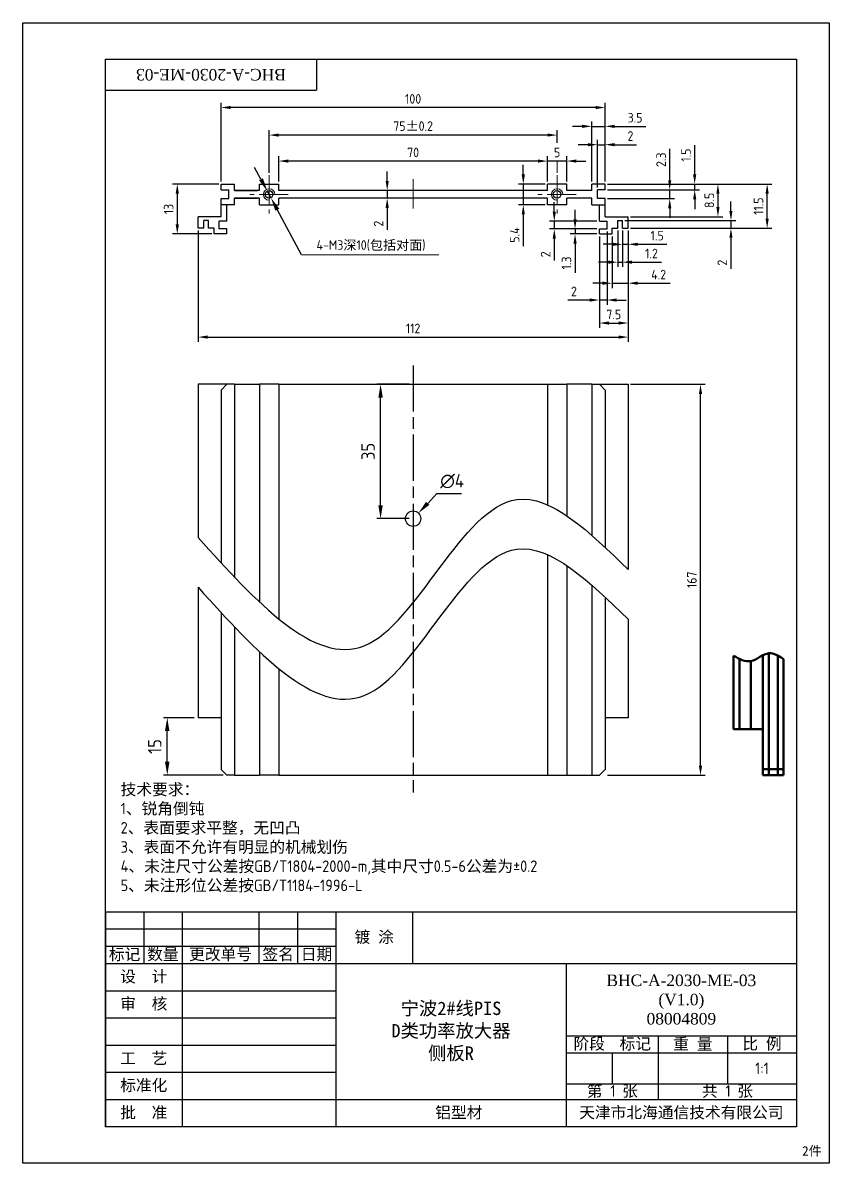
# Model space of a CAD drawing. Header units: millimetres. Extents: x -107 to 2261, y -1356 to -911.
# Drawn here: x 861.6 to 1071.6, y -1208 to -911 of the extents above; entities that cross this region are included whole.
import ezdxf

# ---------------------------------------------------------------- set-up
doc = ezdxf.new("R2010")
doc.units = ezdxf.units.MM
doc.linetypes.add('AM_ISO08W050', pattern=[18, 12, -1.5, 3, -1.5])
doc.linetypes.add('CENTER2', pattern=[28.575, 19.05, -3.175, 3.175, -3.175])
doc.layers.get('Defpoints').update_dxf_attribs({"color": 4})
for name, color, linetype, lineweight in [('AM_0', 7, 'Continuous', 50), ('AM_5', 3, 'Continuous', 25), ('AM_6 @ 1', 2, 'Continuous', 35), ('AM_7', 4, 'AM_ISO08W050', 25), ('图层2', 4, 'CENTER2', 13), ('图层7', 2, 'Continuous', 13), ('实体', 7, 'Continuous', 30)]:
    doc.layers.add(name, color=color, linetype=linetype, lineweight=lineweight)
doc.styles.add('fs', font='SIMFANG.TTF')
doc.styles.add('HZTXT', font='txt.shx')
doc.styles.get("Standard").update_dxf_attribs({"font": 'ISOCP.SHX', "bigfont": 'gbcbig.shx'})
doc.styles.add('tnr', font='TIMES.TTF')
doc.dimstyles.new('AM_ISO$0', dxfattribs={"dimtxt": 3.5, "dimasz": 3.5, "dimexe": 1, "dimexo": 1, "dimgap": 1.5, "dimtad": 1, "dimdec": 1, "dimdsep": 46, "dimtxsty": 'Standard', "dimcen": 0, "dimclrd": 256, "dimclre": 256, "dimclrt": 2, "dimadec": 0, "dimazin": 2, "dimtp": 0.1, "dimtm": 0.1, "dimtfac": 0.71, "dimtdec": 1, "dimtmove": 0, "dimatfit": 3, "dimfxl": 1, "dimlwd": -1, "dimlwe": -1, "dimarcsym": 1})
doc.dimstyles.new('AM_ISO$3', dxfattribs={"dimtxt": 3.5, "dimasz": 3.5, "dimexe": 1, "dimexo": 1, "dimgap": 1.5, "dimtad": 1, "dimtoh": 1, "dimdec": 1, "dimdsep": 46, "dimtxsty": 'Standard', "dimcen": 0, "dimclrd": 256, "dimclre": 256, "dimclrt": 2, "dimadec": 0, "dimazin": 2, "dimtp": 0.1, "dimtm": 0.1, "dimtfac": 0.71, "dimtdec": 1, "dimtofl": 0, "dimtmove": 0, "dimatfit": 0, "dimfxl": 1, "dimlwd": -1, "dimlwe": -1, "dimarcsym": 1})
doc.dimstyles.new('ISO-25$0', dxfattribs={"dimtxt": 3, "dimasz": 3.5, "dimexe": 1.25, "dimexo": 0.625, "dimgap": 1, "dimtad": 1, "dimdsep": 46, "dimtxsty": 'HZTXT', "dimcen": 2.5, "dimadec": 0, "dimazin": 0, "dimtfac": 1, "dimtmove": 0, "dimatfit": 3, "dimfxl": 1, "dimarcsym": 0})
doc.dimstyles.new('ISO-25$3', dxfattribs={"dimtxt": 3.5, "dimasz": 3.5, "dimexe": 1.25, "dimexo": 0.625, "dimtad": 1, "dimtoh": 1, "dimdsep": 46, "dimtxsty": 'HZTXT', "dimcen": 2.5, "dimadec": 0, "dimazin": 0, "dimtfac": 1, "dimtmove": 0, "dimatfit": 3, "dimfxl": 1, "dimarcsym": 0})

# ---------------------------------------------------------------- blocks, each defined once
blk = doc.blocks.new('*D54')
at = {"layer": 'Defpoints', "color": 0, "transparency": 16777216}
for p in [(1019.25, -1005.14), (1038.09, -1005.14), (1013.25, -1106.97)]:
    blk.add_point(p, dxfattribs=at)
at = {"layer": '图层7', "color": 0, "lineweight": -2, "transparency": 16777216}
for p, q in [((1019.87, -1005.14), (1039.34, -1005.14)), ((1038.09, -1104.47), (1038.09, -1007.64)), ((1013.87, -1106.97), (1039.34, -1106.97))]:
    blk.add_line(p, q, dxfattribs=at)
at = {"layer": '图层7', "color": 0, "transparency": 16777216}
for points in [[(1037.67, -1007.64), (1038.51, -1007.64), (1038.09, -1005.14)], [(1037.67, -1104.47), (1038.51, -1104.47), (1038.09, -1106.97)]]:
    blk.add_solid(points, dxfattribs=at)
at = {"layer": '图层7', "color": 0, "transparency": 16777216, "insert": (1035.84, -1056.06), "char_height": 2.5, "attachment_point": 5, "rotation": 90}
blk.add_mtext('167', dxfattribs=at)
blk = doc.blocks.new('*D55')
at = {"layer": 'Defpoints', "color": 0, "ltscale": 0.4, "transparency": 16777216}
for p in [(907.25, -964.5), (1019.25, -965.12), (1019.25, -992.85)]:
    blk.add_point(p, dxfattribs=at)
at = {"layer": '图层7', "color": 0, "lineweight": -2, "ltscale": 0.4, "transparency": 16777216}
for p, q in [((907.25, -965.12), (907.25, -994.1)), ((1019.25, -965.75), (1019.25, -994.1)), ((909.75, -992.85), (1016.75, -992.85))]:
    blk.add_line(p, q, dxfattribs=at)
at = {"layer": '图层7', "color": 0, "ltscale": 0.4, "transparency": 16777216}
for points in [[(909.75, -992.43), (909.75, -993.27), (907.25, -992.85)], [(1016.75, -992.43), (1016.75, -993.27), (1019.25, -992.85)]]:
    blk.add_solid(points, dxfattribs=at)
at = {"layer": '图层7', "color": 0, "ltscale": 0.4, "transparency": 16777216, "insert": (963.25, -990.6), "char_height": 2.5, "attachment_point": 5}
blk.add_mtext('112', dxfattribs=at)
blk = doc.blocks.new('*D56')
at = {"layer": 'Defpoints', "color": 0, "ltscale": 0.4, "transparency": 16777216}
for p in [(913.25, -933.06), (913.25, -953), (1013.25, -953)]:
    blk.add_point(p, dxfattribs=at)
at = {"layer": '图层7', "color": 0, "lineweight": -2, "ltscale": 0.4, "transparency": 16777216}
for p, q in [((913.25, -952.37), (913.25, -931.81)), ((1013.25, -952.37), (1013.25, -931.81)), ((1010.75, -933.06), (915.75, -933.06))]:
    blk.add_line(p, q, dxfattribs=at)
at = {"layer": '图层7', "color": 0, "ltscale": 0.4, "transparency": 16777216}
for points in [[(915.75, -932.64), (915.75, -933.48), (913.25, -933.06)], [(1010.75, -932.64), (1010.75, -933.48), (1013.25, -933.06)]]:
    blk.add_solid(points, dxfattribs=at)
at = {"layer": '图层7', "color": 0, "ltscale": 0.4, "transparency": 16777216, "insert": (963.25, -930.81), "char_height": 2.5, "attachment_point": 5}
blk.add_mtext('100', dxfattribs=at)
blk = doc.blocks.new('*D57')
at = {"layer": 'Defpoints', "color": 0, "ltscale": 0.4, "transparency": 16777216}
for p in [(928.25, -947.01), (928.25, -953), (998.25, -953)]:
    blk.add_point(p, dxfattribs=at)
at = {"layer": '图层7', "color": 0, "lineweight": -2, "ltscale": 0.4, "transparency": 16777216}
for p, q in [((928.25, -952.37), (928.25, -945.76)), ((995.75, -947.01), (930.75, -947.01)), ((998.25, -952.37), (998.25, -945.76))]:
    blk.add_line(p, q, dxfattribs=at)
at = {"layer": '图层7', "color": 0, "ltscale": 0.4, "transparency": 16777216}
for points in [[(930.75, -946.59), (930.75, -947.42), (928.25, -947.01)], [(995.75, -946.59), (995.75, -947.42), (998.25, -947.01)]]:
    blk.add_solid(points, dxfattribs=at)
at = {"layer": '图层7', "color": 0, "ltscale": 0.4, "transparency": 16777216, "insert": (963.25, -944.76), "char_height": 2.5, "attachment_point": 5}
blk.add_mtext('70', dxfattribs=at)
blk = doc.blocks.new('*D58')
at = {"layer": 'Defpoints', "color": 0, "ltscale": 0.4, "transparency": 16777216}
for p in [(963.25, -954.7), (956.5, -956.7), (963.25, -956.7)]:
    blk.add_point(p, dxfattribs=at)
at = {"layer": '图层7', "color": 0, "lineweight": -2, "ltscale": 0.4, "transparency": 16777216}
for p, q in [((956.5, -952.2), (956.5, -949.7)), ((962.62, -954.7), (955.25, -954.7)), ((956.5, -954.7), (956.5, -956.7)), ((962.62, -956.7), (955.25, -956.7)), ((956.5, -959.2), (956.5, -964.91))]:
    blk.add_line(p, q, dxfattribs=at)
at = {"layer": '图层7', "color": 0, "ltscale": 0.4, "transparency": 16777216}
for points in [[(956.08, -952.2), (956.91, -952.2), (956.5, -954.7)], [(956.08, -959.2), (956.91, -959.2), (956.5, -956.7)]]:
    blk.add_solid(points, dxfattribs=at)
at = {"layer": '图层7', "color": 0, "ltscale": 0.4, "transparency": 16777216, "insert": (954.25, -963.3), "char_height": 2.5, "attachment_point": 5, "rotation": 90}
blk.add_mtext('2', dxfattribs=at)
blk = doc.blocks.new('*D59')
at = {"layer": 'Defpoints', "color": 0, "ltscale": 0.4, "transparency": 16777216}
for p in [(913.25, -953), (901.83, -966), (911.45, -966)]:
    blk.add_point(p, dxfattribs=at)
at = {"layer": '图层7', "color": 0, "lineweight": -2, "ltscale": 0.4, "transparency": 16777216}
for p, q in [((912.62, -953), (900.58, -953)), ((901.83, -955.5), (901.83, -963.5)), ((910.82, -966), (900.58, -966))]:
    blk.add_line(p, q, dxfattribs=at)
at = {"layer": '图层7', "color": 0, "ltscale": 0.4, "transparency": 16777216}
for points in [[(901.41, -955.5), (902.25, -955.5), (901.83, -953)], [(901.41, -963.5), (902.25, -963.5), (901.83, -966)]]:
    blk.add_solid(points, dxfattribs=at)
at = {"layer": '图层7', "color": 0, "ltscale": 0.4, "transparency": 16777216, "insert": (899.58, -959.5), "char_height": 2.5, "attachment_point": 5, "rotation": 90}
blk.add_mtext('13', dxfattribs=at)
blk = doc.blocks.new('*D60')
at = {"layer": 'Defpoints', "color": 0, "ltscale": 0.4, "transparency": 16777216}
for p in [(1019.25, -965.12), (1011.75, -966), (1019.25, -989.19)]:
    blk.add_point(p, dxfattribs=at)
at = {"layer": '图层7', "color": 0, "lineweight": -2, "ltscale": 0.4, "transparency": 16777216}
for p, q in [((1011.75, -966.62), (1011.75, -990.44)), ((1019.25, -965.75), (1019.25, -990.44)), ((1014.25, -989.19), (1016.75, -989.19))]:
    blk.add_line(p, q, dxfattribs=at)
at = {"layer": '图层7', "color": 0, "ltscale": 0.4, "transparency": 16777216}
for points in [[(1014.25, -988.78), (1014.25, -989.61), (1011.75, -989.19)], [(1016.75, -988.78), (1016.75, -989.61), (1019.25, -989.19)]]:
    blk.add_solid(points, dxfattribs=at)
at = {"layer": '图层7', "color": 0, "ltscale": 0.4, "transparency": 16777216, "insert": (1015.5, -986.94), "char_height": 2.5, "attachment_point": 5}
blk.add_mtext('7.5', dxfattribs=at)
blk = doc.blocks.new('*D61')
at = {"layer": 'Defpoints', "color": 0, "ltscale": 0.4, "transparency": 16777216}
for p in [(1013.75, -964.7), (1011.75, -966), (1011.75, -983.21)]:
    blk.add_point(p, dxfattribs=at)
at = {"layer": '图层7', "color": 0, "lineweight": -2, "ltscale": 0.4, "transparency": 16777216}
for p, q in [((1011.75, -966.62), (1011.75, -984.46)), ((1013.75, -965.32), (1013.75, -984.46)), ((1009.25, -983.21), (1003.53, -983.21)), ((1013.75, -983.21), (1011.75, -983.21)), ((1016.25, -983.21), (1018.75, -983.21))]:
    blk.add_line(p, q, dxfattribs=at)
at = {"layer": '图层7', "color": 0, "ltscale": 0.4, "transparency": 16777216}
for points in [[(1009.25, -982.79), (1009.25, -983.63), (1011.75, -983.21)], [(1016.25, -982.79), (1016.25, -983.63), (1013.75, -983.21)]]:
    blk.add_solid(points, dxfattribs=at)
at = {"layer": '图层7', "color": 0, "ltscale": 0.4, "transparency": 16777216, "insert": (1005.14, -980.96), "char_height": 2.5, "attachment_point": 5}
blk.add_mtext('2', dxfattribs=at)
blk = doc.blocks.new('*D62')
at = {"layer": 'Defpoints', "color": 0, "ltscale": 0.4, "transparency": 16777216}
for p in [(998.25, -947.01), (998.25, -953), (1003.25, -953)]:
    blk.add_point(p, dxfattribs=at)
at = {"layer": '图层7', "color": 0, "lineweight": -2, "ltscale": 0.4, "transparency": 16777216}
for p, q in [((995.75, -947.01), (993.25, -947.01)), ((998.25, -952.37), (998.25, -945.76)), ((1003.25, -947.01), (998.25, -947.01)), ((1003.25, -952.37), (1003.25, -945.76)), ((1005.75, -947.01), (1008.25, -947.01))]:
    blk.add_line(p, q, dxfattribs=at)
at = {"layer": '图层7', "color": 0, "ltscale": 0.4, "transparency": 16777216}
for points in [[(995.75, -946.59), (995.75, -947.42), (998.25, -947.01)], [(1005.75, -946.59), (1005.75, -947.42), (1003.25, -947.01)]]:
    blk.add_solid(points, dxfattribs=at)
at = {"layer": '图层7', "color": 0, "ltscale": 0.4, "transparency": 16777216, "insert": (1000.75, -944.76), "char_height": 2.5, "attachment_point": 5}
blk.add_mtext('5', dxfattribs=at)
blk = doc.blocks.new('*D63')
at = {"layer": 'Defpoints', "color": 0, "ltscale": 0.4, "transparency": 16777216}
for p in [(1013.25, -937.97), (1009.75, -953), (1013.25, -953)]:
    blk.add_point(p, dxfattribs=at)
at = {"layer": '图层7', "color": 0, "lineweight": -2, "ltscale": 0.4, "transparency": 16777216}
for p, q in [((1007.25, -937.97), (1004.75, -937.97)), ((1009.75, -952.37), (1009.75, -936.72)), ((1009.75, -937.97), (1013.25, -937.97)), ((1013.25, -952.37), (1013.25, -936.72)), ((1015.75, -937.97), (1023.85, -937.97))]:
    blk.add_line(p, q, dxfattribs=at)
at = {"layer": '图层7', "color": 0, "ltscale": 0.4, "transparency": 16777216}
for points in [[(1007.25, -937.55), (1007.25, -938.38), (1009.75, -937.97)], [(1015.75, -937.55), (1015.75, -938.38), (1013.25, -937.97)]]:
    blk.add_solid(points, dxfattribs=at)
at = {"layer": '图层7', "color": 0, "ltscale": 0.4, "transparency": 16777216, "insert": (1021.05, -935.72), "char_height": 2.5, "attachment_point": 5}
blk.add_mtext('3.5', dxfattribs=at)
blk = doc.blocks.new('*D64')
at = {"layer": 'Defpoints', "color": 0, "ltscale": 0.4, "transparency": 16777216}
for p in [(1013.25, -942.74), (1013.25, -953), (1011.25, -954.5)]:
    blk.add_point(p, dxfattribs=at)
at = {"layer": '图层7', "color": 0, "lineweight": -2, "ltscale": 0.4, "transparency": 16777216}
for p, q in [((1008.75, -942.74), (1006.25, -942.74)), ((1011.25, -953.87), (1011.25, -941.49)), ((1011.25, -942.74), (1013.25, -942.74)), ((1013.25, -952.37), (1013.25, -941.49)), ((1015.75, -942.74), (1021.46, -942.74))]:
    blk.add_line(p, q, dxfattribs=at)
at = {"layer": '图层7', "color": 0, "ltscale": 0.4, "transparency": 16777216}
for points in [[(1008.75, -942.32), (1008.75, -943.16), (1011.25, -942.74)], [(1015.75, -942.32), (1015.75, -943.16), (1013.25, -942.74)]]:
    blk.add_solid(points, dxfattribs=at)
at = {"layer": '图层7', "color": 0, "ltscale": 0.4, "transparency": 16777216, "insert": (1019.85, -940.49), "char_height": 2.5, "attachment_point": 5}
blk.add_mtext('2', dxfattribs=at)
blk = doc.blocks.new('*D65')
at = {"layer": 'Defpoints', "color": 0, "ltscale": 0.4, "transparency": 16777216}
for p in [(998.25, -953), (991.94, -958.4), (998.25, -958.4)]:
    blk.add_point(p, dxfattribs=at)
at = {"layer": '图层7', "color": 0, "lineweight": -2, "ltscale": 0.4, "transparency": 16777216}
for p, q in [((991.94, -950.5), (991.94, -948)), ((997.62, -953), (990.69, -953)), ((991.94, -953), (991.94, -958.4)), ((997.62, -958.4), (990.69, -958.4)), ((991.94, -960.9), (991.94, -969.15))]:
    blk.add_line(p, q, dxfattribs=at)
at = {"layer": '图层7', "color": 0, "ltscale": 0.4, "transparency": 16777216}
for points in [[(991.53, -950.5), (992.36, -950.5), (991.94, -953)], [(991.53, -960.9), (992.36, -960.9), (991.94, -958.4)]]:
    blk.add_solid(points, dxfattribs=at)
at = {"layer": '图层7', "color": 0, "ltscale": 0.4, "transparency": 16777216, "insert": (989.69, -966.27), "char_height": 2.5, "attachment_point": 5, "rotation": 90}
blk.add_mtext('5.4', dxfattribs=at)
blk = doc.blocks.new('*D66')
at = {"layer": 'Defpoints', "color": 0, "ltscale": 0.4, "transparency": 16777216}
for p in [(1013.25, -953), (1036.57, -953), (1013.25, -954.5)]:
    blk.add_point(p, dxfattribs=at)
at = {"layer": '图层7', "color": 0, "lineweight": -2, "ltscale": 0.4, "transparency": 16777216}
for p, q in [((1036.57, -950.5), (1036.57, -942.89)), ((1013.87, -953), (1037.82, -953)), ((1036.57, -954.5), (1036.57, -953)), ((1013.87, -954.5), (1037.82, -954.5)), ((1036.57, -957), (1036.57, -959.5))]:
    blk.add_line(p, q, dxfattribs=at)
at = {"layer": '图层7', "color": 0, "ltscale": 0.4, "transparency": 16777216}
for points in [[(1036.16, -950.5), (1036.99, -950.5), (1036.57, -953)], [(1036.16, -957), (1036.99, -957), (1036.57, -954.5)]]:
    blk.add_solid(points, dxfattribs=at)
at = {"layer": '图层7', "color": 0, "ltscale": 0.4, "transparency": 16777216, "insert": (1034.32, -945.45), "char_height": 2.5, "attachment_point": 5, "rotation": 90}
blk.add_mtext('1.5', dxfattribs=at)
blk = doc.blocks.new('*D67')
at = {"layer": 'Defpoints', "color": 0, "ltscale": 0.4, "transparency": 16777216}
for p in [(1013.25, -954.5), (1030.07, -954.5), (1013.25, -956.8)]:
    blk.add_point(p, dxfattribs=at)
at = {"layer": '图层7', "color": 0, "lineweight": -2, "ltscale": 0.4, "transparency": 16777216}
for p, q in [((1030.07, -952), (1030.07, -943.83)), ((1013.87, -954.5), (1031.32, -954.5)), ((1030.07, -956.8), (1030.07, -954.5)), ((1013.87, -956.8), (1031.32, -956.8)), ((1030.07, -959.3), (1030.07, -961.8))]:
    blk.add_line(p, q, dxfattribs=at)
at = {"layer": '图层7', "color": 0, "ltscale": 0.4, "transparency": 16777216}
for points in [[(1029.66, -952), (1030.49, -952), (1030.07, -954.5)], [(1029.66, -959.3), (1030.49, -959.3), (1030.07, -956.8)]]:
    blk.add_solid(points, dxfattribs=at)
at = {"layer": '图层7', "color": 0, "ltscale": 0.4, "transparency": 16777216, "insert": (1027.82, -946.66), "char_height": 2.5, "attachment_point": 5, "rotation": 90}
blk.add_mtext('2.3', dxfattribs=at)
blk = doc.blocks.new('*D68')
at = {"layer": 'Defpoints', "color": 0, "ltscale": 0.4, "transparency": 16777216}
for p in [(1000.01, -964.7), (1011.75, -962.7), (1011.75, -964.7)]:
    blk.add_point(p, dxfattribs=at)
at = {"layer": '图层7', "color": 0, "lineweight": -2, "ltscale": 0.4, "transparency": 16777216}
for p, q in [((1000.01, -960.2), (1000.01, -957.7)), ((1011.12, -962.7), (998.76, -962.7)), ((1011.12, -964.7), (998.76, -964.7)), ((1000.01, -962.7), (1000.01, -964.7)), ((1000.01, -967.2), (1000.01, -972.91))]:
    blk.add_line(p, q, dxfattribs=at)
at = {"layer": '图层7', "color": 0, "ltscale": 0.4, "transparency": 16777216}
for points in [[(999.59, -960.2), (1000.42, -960.2), (1000.01, -962.7)], [(999.59, -967.2), (1000.42, -967.2), (1000.01, -964.7)]]:
    blk.add_solid(points, dxfattribs=at)
at = {"layer": '图层7', "color": 0, "ltscale": 0.4, "transparency": 16777216, "insert": (997.76, -971.3), "char_height": 2.5, "attachment_point": 5, "rotation": 90}
blk.add_mtext('2', dxfattribs=at)
blk = doc.blocks.new('*D69')
at = {"layer": 'Defpoints', "color": 0, "ltscale": 0.4, "transparency": 16777216}
for p in [(1011.75, -964.7), (1005.42, -966), (1011.75, -966)]:
    blk.add_point(p, dxfattribs=at)
at = {"layer": '图层7', "color": 0, "lineweight": -2, "ltscale": 0.4, "transparency": 16777216}
for p, q in [((1005.42, -962.2), (1005.42, -959.7)), ((1011.12, -964.7), (1004.17, -964.7)), ((1005.42, -964.7), (1005.42, -966)), ((1011.12, -966), (1004.17, -966)), ((1005.42, -968.5), (1005.42, -976.1))]:
    blk.add_line(p, q, dxfattribs=at)
at = {"layer": '图层7', "color": 0, "ltscale": 0.4, "transparency": 16777216}
for points in [[(1005.01, -962.2), (1005.84, -962.2), (1005.42, -964.7)], [(1005.01, -968.5), (1005.84, -968.5), (1005.42, -966)]]:
    blk.add_solid(points, dxfattribs=at)
at = {"layer": '图层7', "color": 0, "ltscale": 0.4, "transparency": 16777216, "insert": (1003.17, -973.55), "char_height": 2.5, "attachment_point": 5, "rotation": 90}
blk.add_mtext('1.3', dxfattribs=at)
blk = doc.blocks.new('*D70')
at = {"layer": 'Defpoints', "color": 0, "ltscale": 0.4, "transparency": 16777216}
for p in [(1019.25, -965.12), (1015.05, -966), (1019.25, -978.82)]:
    blk.add_point(p, dxfattribs=at)
at = {"layer": '图层7', "color": 0, "lineweight": -2, "ltscale": 0.4, "transparency": 16777216}
for p, q in [((1015.05, -966.62), (1015.05, -980.07)), ((1019.25, -965.75), (1019.25, -980.07)), ((1012.55, -978.82), (1010.05, -978.82)), ((1015.05, -978.82), (1019.25, -978.82)), ((1021.75, -978.82), (1030.15, -978.82))]:
    blk.add_line(p, q, dxfattribs=at)
at = {"layer": '图层7', "color": 0, "ltscale": 0.4, "transparency": 16777216}
for points in [[(1012.55, -978.4), (1012.55, -979.24), (1015.05, -978.82)], [(1021.75, -978.4), (1021.75, -979.24), (1019.25, -978.82)]]:
    blk.add_solid(points, dxfattribs=at)
at = {"layer": '图层7', "color": 0, "ltscale": 0.4, "transparency": 16777216, "insert": (1027.2, -976.57), "char_height": 2.5, "attachment_point": 5}
blk.add_mtext('4.2', dxfattribs=at)
blk = doc.blocks.new('*D71')
at = {"layer": 'Defpoints', "color": 0, "ltscale": 0.4, "transparency": 16777216}
for p in [(1016.55, -964.5), (1017.75, -964.5), (1017.75, -973.34)]:
    blk.add_point(p, dxfattribs=at)
at = {"layer": '图层7', "color": 0, "lineweight": -2, "ltscale": 0.4, "transparency": 16777216}
for p, q in [((1016.55, -965.12), (1016.55, -974.59)), ((1017.75, -965.12), (1017.75, -974.59)), ((1014.05, -973.34), (1011.55, -973.34)), ((1016.55, -973.34), (1017.75, -973.34)), ((1020.25, -973.34), (1027.9, -973.34))]:
    blk.add_line(p, q, dxfattribs=at)
at = {"layer": '图层7', "color": 0, "ltscale": 0.4, "transparency": 16777216}
for points in [[(1014.05, -972.92), (1014.05, -973.76), (1016.55, -973.34)], [(1020.25, -972.92), (1020.25, -973.76), (1017.75, -973.34)]]:
    blk.add_solid(points, dxfattribs=at)
at = {"layer": '图层7', "color": 0, "ltscale": 0.4, "transparency": 16777216, "insert": (1025.32, -971.09), "char_height": 2.5, "attachment_point": 5}
blk.add_mtext('1.2', dxfattribs=at)
blk = doc.blocks.new('*D72')
at = {"layer": 'Defpoints', "color": 0, "ltscale": 0.4, "transparency": 16777216}
for p in [(1017.75, -964.5), (1019.25, -964.5), (1019.25, -968.69)]:
    blk.add_point(p, dxfattribs=at)
at = {"layer": '图层7', "color": 0, "lineweight": -2, "ltscale": 0.4, "transparency": 16777216}
for p, q in [((1017.75, -965.12), (1017.75, -969.94)), ((1019.25, -965.12), (1019.25, -969.94)), ((1015.25, -968.69), (1012.75, -968.69)), ((1017.75, -968.69), (1019.25, -968.69)), ((1021.75, -968.69), (1029.35, -968.69))]:
    blk.add_line(p, q, dxfattribs=at)
at = {"layer": '图层7', "color": 0, "ltscale": 0.4, "transparency": 16777216}
for points in [[(1015.25, -968.27), (1015.25, -969.11), (1017.75, -968.69)], [(1021.75, -968.27), (1021.75, -969.11), (1019.25, -968.69)]]:
    blk.add_solid(points, dxfattribs=at)
at = {"layer": '图层7', "color": 0, "ltscale": 0.4, "transparency": 16777216, "insert": (1026.8, -966.44), "char_height": 2.5, "attachment_point": 5}
blk.add_mtext('1.5', dxfattribs=at)
blk = doc.blocks.new('*D73')
at = {"layer": 'Defpoints', "color": 0, "ltscale": 0.4, "transparency": 16777216}
for p in [(1017.75, -962.5), (1019.25, -964.5), (1046.02, -962.5)]:
    blk.add_point(p, dxfattribs=at)
at = {"layer": '图层7', "color": 0, "lineweight": -2, "ltscale": 0.4, "transparency": 16777216}
for p, q in [((1046.02, -960), (1046.02, -957.5)), ((1018.37, -962.5), (1047.27, -962.5)), ((1019.87, -964.5), (1047.27, -964.5)), ((1046.02, -962.5), (1046.02, -964.5)), ((1046.02, -967), (1046.02, -975.07))]:
    blk.add_line(p, q, dxfattribs=at)
at = {"layer": '图层7', "color": 0, "ltscale": 0.4, "transparency": 16777216}
for points in [[(1045.6, -960), (1046.43, -960), (1046.02, -962.5)], [(1045.6, -967), (1046.43, -967), (1046.02, -964.5)]]:
    blk.add_solid(points, dxfattribs=at)
at = {"layer": '图层7', "color": 0, "ltscale": 0.4, "transparency": 16777216, "insert": (1043.76, -973.47), "char_height": 2.5, "attachment_point": 5, "rotation": 90}
blk.add_mtext('2', dxfattribs=at)
blk = doc.blocks.new('*D74')
at = {"layer": 'Defpoints', "color": 0, "ltscale": 0.4, "transparency": 16777216}
for p in [(1013.25, -953), (1055.45, -953), (1019.25, -964.5)]:
    blk.add_point(p, dxfattribs=at)
at = {"layer": '图层7', "color": 0, "lineweight": -2, "ltscale": 0.4, "transparency": 16777216}
for p, q in [((1013.87, -953), (1056.7, -953)), ((1055.45, -962), (1055.45, -955.5)), ((1019.87, -964.5), (1056.7, -964.5))]:
    blk.add_line(p, q, dxfattribs=at)
at = {"layer": '图层7', "color": 0, "ltscale": 0.4, "transparency": 16777216}
for points in [[(1055.03, -955.5), (1055.86, -955.5), (1055.45, -953)], [(1055.03, -962), (1055.86, -962), (1055.45, -964.5)]]:
    blk.add_solid(points, dxfattribs=at)
at = {"layer": '图层7', "color": 0, "ltscale": 0.4, "transparency": 16777216, "insert": (1053.2, -958.75), "char_height": 2.5, "attachment_point": 5, "rotation": 90}
blk.add_mtext('11.5', dxfattribs=at)
blk = doc.blocks.new('*D75')
at = {"layer": 'Defpoints', "color": 0, "ltscale": 0.4, "transparency": 16777216}
for p in [(1013.25, -953), (1019.25, -961.5), (1042.63, -961.5)]:
    blk.add_point(p, dxfattribs=at)
at = {"layer": '图层7', "color": 0, "lineweight": -2, "ltscale": 0.4, "transparency": 16777216}
for p, q in [((1013.87, -953), (1043.88, -953)), ((1042.63, -955.5), (1042.63, -959)), ((1019.87, -961.5), (1043.88, -961.5))]:
    blk.add_line(p, q, dxfattribs=at)
at = {"layer": '图层7', "color": 0, "ltscale": 0.4, "transparency": 16777216}
for points in [[(1042.21, -955.5), (1043.04, -955.5), (1042.63, -953)], [(1042.21, -959), (1043.04, -959), (1042.63, -961.5)]]:
    blk.add_solid(points, dxfattribs=at)
at = {"layer": '图层7', "color": 0, "ltscale": 0.4, "transparency": 16777216, "insert": (1040.38, -957.25), "char_height": 2.5, "attachment_point": 5, "rotation": 90}
blk.add_mtext('8.5', dxfattribs=at)
blk = doc.blocks.new('*D76')
at = {"layer": 'Defpoints', "color": 0, "ltscale": 0.4, "transparency": 16777216}
for p in [(925.75, -940.24), (1000.75, -942.92), (925.75, -950.7)]:
    blk.add_point(p, dxfattribs=at)
at = {"layer": '图层7', "color": 0, "lineweight": -2, "ltscale": 0.4, "transparency": 16777216}
for p, q in [((925.75, -950.07), (925.75, -938.99)), ((998.25, -940.24), (928.25, -940.24)), ((1000.75, -942.29), (1000.75, -938.99))]:
    blk.add_line(p, q, dxfattribs=at)
at = {"layer": '图层7', "color": 0, "ltscale": 0.4, "transparency": 16777216}
for points in [[(928.25, -939.82), (928.25, -940.65), (925.75, -940.24)], [(998.25, -939.82), (998.25, -940.65), (1000.75, -940.24)]]:
    blk.add_solid(points, dxfattribs=at)
at = {"layer": '图层7', "color": 0, "ltscale": 0.4, "transparency": 16777216, "insert": (963.25, -937.89), "char_height": 2.5, "attachment_point": 5}
blk.add_mtext('75{\\fSimSun|b0|i0|c134|p2;±}0.2', dxfattribs=at)
blk = doc.blocks.new('*D77')
at = {"layer": 'Defpoints', "color": 0, "ltscale": 0.4, "transparency": 16777216}
for p in [(925.28, -954.82), (926.22, -956.58)]:
    blk.add_point(p, dxfattribs=at)
at = {"layer": '图层7', "color": 0, "lineweight": -2, "ltscale": 0.4, "transparency": 16777216}
for p, q in [((923.62, -951.73), (921.96, -948.65)), ((925.28, -954.82), (926.22, -956.58)), ((934.19, -971.43), (927.88, -959.66))]:
    blk.add_line(p, q, dxfattribs=at)
at = {"layer": '图层7', "color": 0, "ltscale": 0.4, "transparency": 16777216}
for points in [[(924.13, -951.46), (923.11, -952.01), (925.28, -954.82)], [(928.39, -959.39), (927.36, -959.94), (926.22, -956.58)]]:
    blk.add_solid(points, dxfattribs=at)
blk = doc.blocks.new('*D78')
at = {"layer": 'AM_5', "linetype": 'ByBlock', "transparency": 16777216}
for p, q in [((962.25, -1005.14), (953.77, -1005.14)), ((954.77, -1036.64), (954.77, -1008.64)), ((962.25, -1040.14), (953.77, -1040.14))]:
    blk.add_line(p, q, dxfattribs=at)
at = {"layer": 'AM_5', "transparency": 16777216}
for points in [[(954.19, -1008.64), (955.36, -1008.64), (954.77, -1005.14)], [(954.19, -1036.64), (955.36, -1036.64), (954.77, -1040.14)]]:
    blk.add_solid(points, dxfattribs=at)
at = {"layer": 'Defpoints', "color": 0, "transparency": 16777216}
for p in [(954.77, -1005.14), (963.25, -1005.14), (963.25, -1040.14)]:
    blk.add_point(p, dxfattribs=at)
at = {"layer": 'AM_5', "color": 2, "transparency": 16777216, "insert": (951.52, -1022.64), "char_height": 3.5, "attachment_point": 5, "rotation": 90}
blk.add_mtext('35', dxfattribs=at)
blk = doc.blocks.new('*D79')
at = {"layer": 'AM_5', "linetype": 'ByBlock', "transparency": 16777216}
for p, q in [((967.04, -1036.16), (969.45, -1033.62)), ((969.45, -1033.62), (975.85, -1033.62))]:
    blk.add_line(p, q, dxfattribs=at)
at = {"layer": 'AM_5', "transparency": 16777216}
blk.add_solid([(966.61, -1035.75), (967.46, -1036.56), (964.63, -1038.69)], dxfattribs=at)
at = {"layer": 'Defpoints', "color": 0, "transparency": 16777216}
for p in [(964.63, -1038.69), (961.87, -1041.59)]:
    blk.add_point(p, dxfattribs=at)
at = {"layer": 'AM_5', "color": 2, "transparency": 16777216, "insert": (973.4, -1030.37), "char_height": 3.5, "attachment_point": 5}
blk.add_mtext('∅4', dxfattribs=at)
blk = doc.blocks.new('*D80')
at = {"layer": 'AM_5', "linetype": 'ByBlock', "transparency": 16777216}
for p, q in [((906.25, -1091.97), (898.22, -1091.97)), ((899.22, -1103.47), (899.22, -1095.47)), ((913.75, -1106.97), (898.22, -1106.97))]:
    blk.add_line(p, q, dxfattribs=at)
at = {"layer": 'AM_5', "transparency": 16777216}
for points in [[(898.63, -1095.47), (899.8, -1095.47), (899.22, -1091.97)], [(898.63, -1103.47), (899.8, -1103.47), (899.22, -1106.97)]]:
    blk.add_solid(points, dxfattribs=at)
at = {"layer": 'Defpoints', "color": 0, "transparency": 16777216}
for p in [(899.22, -1091.97), (907.25, -1091.97), (914.75, -1106.97)]:
    blk.add_point(p, dxfattribs=at)
at = {"layer": 'AM_5', "color": 2, "transparency": 16777216, "insert": (895.97, -1099.47), "char_height": 3.5, "attachment_point": 5, "rotation": 90}
blk.add_mtext('15', dxfattribs=at)

msp = doc.modelspace()

# ---------------------------------------------------------------- linework, layer by layer
at = {"ltscale": 0.4}
for p in [(938.103, -920.501), (883.103, -928.501)]:
    msp.add_line(p, (938.103, -928.501), dxfattribs=at)
for p, q in [((883.103, -1142.501), (1063.103, -1142.501)), ((883.103, -1142.501), (883.103, -1198.501)), ((893.103, -1142.501), (893.103, -1156.001)), ((903.103, -1142.501), (903.103, -1198.5)), ((923.103, -1142.501), (923.103, -1156.001)), ((923.103, -1142.501), (923.103, -1156.001)), ((923.103, -1142.501), (923.103, -1156.001)), ((933.101, -1142.501), (933.101, -1156.001)), ((933.101, -1142.501), (933.101, -1156.001)), ((933.101, -1142.501), (933.101, -1156.001)), ((943.103, -1142.501), (943.103, -1198.501)), ((963.106, -1142.501), (963.106, -1156.001)), ((883.103, -1147.001), (943.103, -1147.001)), ((883.103, -1151.501), (943.103, -1151.501)), ((883.103, -1156.001), (1063.103, -1156.001)), ((1003.103, -1156.001), (1003.103, -1198.501)), ((883.103, -1163.081), (943.103, -1163.081)), ((883.103, -1170.161), (943.103, -1170.161)), ((1003.103, -1174.798), (1063.103, -1174.798)), ((1027.103, -1174.798), (1027.103, -1191.401)), ((1045.103, -1174.798), (1045.103, -1187.301)), ((883.103, -1177.241), (943.103, -1177.241)), ((1003.103, -1179.299), (1063.103, -1179.299)), ((1015.103, -1179.299), (1015.103, -1187.301)), ((883.103, -1184.321), (943.103, -1184.321)), ((1003.163, -1187.301), (1063.103, -1187.301)), ((883.103, -1191.401), (1063.103, -1191.401))]:
    msp.add_line(p, q)
for points in [[(861.603, -911.001), (1071.603, -911.001), (1071.603, -1208.001), (861.603, -1208.001)], [(883.103, -920.501), (1063.103, -920.501), (1063.103, -1198.501), (883.103, -1198.501)]]:
    msp.add_lwpolyline(points, close=True, dxfattribs=at)
for points in [[(907.248, -1045.072), (950.54, -1073.234), (990.237, -1035.156), (1019.248, -1053.402)], [(907.248, -1058.024), (950.54, -1086.186), (990.237, -1048.108), (1019.248, -1066.354)]]:
    msp.add_spline(points, degree=3)
at = {"layer": 'AM_0'}
for p, q in [((1046.708, -1075.836), (1046.708, -1094.973)), ((1048.208, -1076.627), (1048.208, -1094.973)), ((1051.208, -1094.973), (1051.208, -1077.242)), ((1054.308, -1075.738), (1054.308, -1106.973)), ((1055.908, -1075.187), (1055.908, -1106.973)), ((1058.208, -1075.808), (1058.208, -1106.973)), ((1059.708, -1106.973), (1059.708, -1076.724)), ((1046.708, -1094.973), (1054.308, -1094.973)), ((1054.308, -1105.423), (1059.708, -1105.423)), ((1059.708, -1106.973), (1054.308, -1106.973))]:
    msp.add_line(p, q, dxfattribs=at)
msp.add_spline([(1059.708, -1076.724), (1055.908, -1075.187), (1051.208, -1077.242), (1046.708, -1075.836)], degree=3, dxfattribs=at)
at = {"layer": 'AM_7'}
msp.add_line((963.248, -1000.246), (963.248, -1111.443), dxfattribs=at)
at = {"layer": '图层2', "ltscale": 0.4}
for p, q in [((925.748, -950.698), (925.748, -960.698)), ((963.248, -951.732), (963.248, -959.378)), ((1000.748, -950.698), (1000.748, -960.698)), ((930.748, -955.698), (920.748, -955.698)), ((1005.748, -955.698), (995.748, -955.698))]:
    msp.add_line(p, q, dxfattribs=at)
at = {"layer": '图层7', "ltscale": 0.4}
for p, q in [((1000.748, -950.073), (1000.748, -947.007)), ((934.195, -971.429), (969.973, -971.429))]:
    msp.add_line(p, q, dxfattribs=at)
at = {"layer": '图层7', "ltscale": 0.5}
for centre in [(925.748, -955.698), (1000.748, -955.698)]:
    msp.add_arc(centre, 1.5, 0, 270, dxfattribs=at)
at = {"layer": '实体', "ltscale": 0.5}
for p, q in [((913.248, -954.498), (913.248, -952.998)), ((913.248, -952.998), (916.748, -952.998)), ((916.748, -954.698), (916.748, -952.998)), ((923.248, -952.998), (928.248, -952.998)), ((923.248, -954.698), (923.248, -952.998)), ((928.248, -954.698), (928.248, -952.998)), ((998.248, -954.698), (998.248, -952.998)), ((1003.248, -952.998), (998.248, -952.998)), ((1003.248, -954.698), (1003.248, -952.998)), ((1009.748, -954.698), (1009.748, -952.998)), ((1013.248, -952.998), (1009.748, -952.998)), ((1013.248, -954.498), (1013.248, -952.998)), ((913.248, -954.498), (915.248, -954.498)), ((915.248, -956.798), (915.248, -954.498)), ((923.248, -954.698), (916.748, -954.698)), ((916.748, -954.698), (922.748, -954.698)), ((998.248, -954.698), (928.248, -954.698)), ((1009.748, -954.698), (1003.248, -954.698)), ((1011.248, -956.798), (1011.248, -954.498)), ((1013.248, -954.498), (1011.248, -954.498)), ((913.248, -961.498), (913.248, -956.798)), ((913.248, -956.798), (915.248, -956.798)), ((914.748, -962.698), (914.748, -958.398)), ((916.748, -958.398), (914.748, -958.398)), ((923.248, -956.698), (916.748, -956.698)), ((916.748, -956.698), (922.748, -956.698)), ((916.748, -958.398), (916.748, -956.698)), ((923.248, -958.398), (923.248, -956.698)), ((923.248, -958.398), (928.248, -958.398)), ((998.248, -956.698), (928.248, -956.698)), ((928.248, -958.398), (928.248, -956.698)), ((998.248, -958.398), (998.248, -956.698)), ((1003.248, -958.398), (998.248, -958.398)), ((1009.748, -956.698), (1003.248, -956.698)), ((1003.248, -958.398), (1003.248, -956.698)), ((1009.748, -958.398), (1009.748, -956.698)), ((1009.748, -958.398), (1011.748, -958.398)), ((1013.248, -956.798), (1011.248, -956.798)), ((1011.748, -962.698), (1011.748, -958.398)), ((1013.248, -961.498), (1013.248, -956.798)), ((913.248, -961.498), (907.248, -961.498)), ((907.248, -964.498), (907.248, -961.498)), ((1013.248, -961.498), (1019.248, -961.498)), ((1019.248, -964.498), (1019.248, -961.498)), ((908.748, -964.498), (907.248, -964.498)), ((908.748, -964.498), (908.748, -962.498)), ((909.948, -962.498), (908.748, -962.498)), ((909.948, -964.498), (909.948, -962.498)), ((911.448, -964.498), (909.948, -964.498)), ((911.448, -965.998), (911.448, -964.498)), ((912.748, -964.698), (912.748, -962.698)), ((914.748, -962.698), (912.748, -962.698)), ((914.748, -964.698), (912.748, -964.698)), ((914.748, -965.998), (914.748, -964.698)), ((1011.748, -962.698), (1013.748, -962.698)), ((1011.748, -965.998), (1011.748, -964.698)), ((1011.748, -964.698), (1013.748, -964.698)), ((1013.748, -964.698), (1013.748, -962.698)), ((1015.048, -965.998), (1015.048, -964.498)), ((1015.048, -964.498), (1016.548, -964.498)), ((1016.548, -964.498), (1016.548, -962.498)), ((1016.548, -962.498), (1017.748, -962.498)), ((1017.748, -964.498), (1017.748, -962.498)), ((1017.748, -964.498), (1019.248, -964.498)), ((914.748, -965.998), (911.448, -965.998)), ((1011.748, -965.998), (1015.048, -965.998))]:
    msp.add_line(p, q, dxfattribs=at)
at = {"layer": '实体'}
for p, q in [((914.748, -958.398), (913.248, -958.398)), ((1011.748, -958.398), (1013.248, -958.398)), ((916.748, -1005.144), (907.248, -1005.144)), ((907.248, -1005.144), (907.248, -1045.072)), ((913.248, -1006.644), (914.748, -1005.144)), ((913.248, -1006.644), (913.248, -1051.648)), ((916.748, -1005.144), (916.748, -1055.375)), ((916.748, -1005.144), (923.248, -1005.144)), ((923.248, -1005.144), (923.248, -1061.854)), ((928.248, -1005.144), (923.248, -1005.144)), ((928.248, -1005.144), (928.248, -1066.244)), ((928.248, -1005.144), (998.248, -1005.144)), ((998.248, -1005.144), (1003.248, -1005.144)), ((998.248, -1005.144), (998.248, -1036.558)), ((1003.248, -1005.144), (1003.248, -1039.39)), ((1009.748, -1005.144), (1003.248, -1005.144)), ((1009.748, -1005.144), (1009.748, -1044.483)), ((1009.748, -1005.144), (1019.248, -1005.144)), ((1013.248, -1006.644), (1011.748, -1005.144)), ((1013.248, -1006.644), (1013.248, -1047.648)), ((1019.248, -1005.144), (1019.248, -1053.402)), ((998.248, -1049.51), (998.248, -1106.973)), ((1003.248, -1052.341), (1003.248, -1106.973)), ((907.248, -1058.024), (907.248, -1091.973)), ((1009.748, -1057.435), (1009.748, -1106.973)), ((1013.248, -1060.6), (1013.248, -1105.473)), ((913.248, -1064.6), (913.248, -1105.473)), ((916.748, -1068.326), (916.748, -1106.973)), ((1019.248, -1066.354), (1019.248, -1091.973)), ((923.248, -1074.806), (923.248, -1106.973)), ((928.248, -1079.196), (928.248, -1106.973)), ((913.248, -1091.973), (907.248, -1091.973)), ((1019.248, -1091.973), (1013.248, -1091.973)), ((914.748, -1106.973), (913.248, -1105.473)), ((916.748, -1106.973), (914.748, -1106.973)), ((916.748, -1106.973), (923.248, -1106.973)), ((928.248, -1106.973), (923.248, -1106.973)), ((928.248, -1106.973), (1011.748, -1106.973)), ((1013.248, -1105.473), (1011.748, -1106.973))]:
    msp.add_line(p, q, dxfattribs=at)
at = {"layer": '实体', "ltscale": 0.5}
for centre in [(925.748, -955.698), (1000.748, -955.698)]:
    msp.add_circle(centre, 1, dxfattribs=at)
at = {"layer": '实体'}
msp.add_circle((963.248, -1040.144), 2, dxfattribs=at)

# ---------------------------------------------------------------- texts
at = {"layer": 'AM_6 @ 1', "color": 2, "style": 'fs'}
msp.add_text('2件', height=2.5, dxfattribs=at).set_placement((1064.554, -1206.063))
at = {"layer": 'AM_6 @ 1', "insert": (910.603, -924.501), "char_height": 3, "attachment_point": 5, "rotation": 180, "style": 'tnr'}
msp.add_mtext_dynamic_manual_height_columns('BHC-A-2030-ME-03', width=55, gutter_width=12.5, heights=[0], dxfattribs=at)
at = {"layer": '图层2', "ltscale": 0.4}
for s, insert, char_height, width, attachment_point in [('{\\fFangSong_GB2312|b0|i0|c134|p49;技术要求：}\\P1{\\fFangSong_GB2312|b0|i0|c134|p49;、锐角倒钝}\\P2{\\fFangSong_GB2312|b0|i0|c134|p49;、表面要求平整，无凹凸}\\P3{\\fFangSong_GB2312|b0|i0|c134|p49;、表面不允许有明显的机械划伤}\\P4{\\fFangSong_GB2312|b0|i0|c134|p49;、未注尺寸公差按}GB/T1804-2000-m,{\\fFangSong_GB2312|b0|i0|c134|p49;其中尺寸}0.5-6{\\fFangSong_GB2312|b0|i0|c134|p49;公差为}%%P0.2\\P5{\\fFangSong_GB2312|b0|i0|c134|p49;、未注形位公差按}GB/T1184-1996-L', (887.086, -1109.143), 3, 382.79824, 1), ('{\\fFangSong_GB2312|b0|i0|c134|p49;镀 涂}', (953.104, -1149.251), 3, 20.00298, 5), ('{\\fFangSong_GB2312|b0|i0|c134|p49;标记}', (888.103, -1153.751), 3, 10, 5), ('{\\fFangSong_GB2312|b0|i0|c134|p49;数量}', (898.103, -1153.751), 3, 10, 5), ('{\\fFangSong_GB2312|b0|i0|c134|p49;更改单号}', (913.103, -1153.751), 3, 20, 5), ('{\\fFangSong_GB2312|b0|i0|c134|p49;签名}', (928.102, -1153.751), 3, 9.99778, 5), ('{\\fFangSong_GB2312|b0|i0|c134|p49;日期}', (938.102, -1153.751), 3, 10.00222, 5), ('{\\fFangSong_GB2312|b0|i0|c134|p49;设  计}', (893.103, -1159.541), 3, 20, 5), ('{\\fFangSong_GB2312|b0|i0|c134|p49;审  核}', (893.103, -1166.621), 3, 20, 5), ('{\\fFangSong_GB2312|b0|i0|c134|p49;宁波2#线PIS\\PD类功率放大器\\P侧板R}', (973.103, -1173.701), 3.5, 60, 5), ('{\\fFangSong_GB2312|b0|i0|c134|p49;阶段}', (1009.103, -1177.048), 3, 12, 5), ('{\\fFangSong_GB2312|b0|i0|c134|p49;标记}', (1021.103, -1177.048), 3, 12, 5), ('{\\fFangSong_GB2312|b0|i0|c134|p49;重 量}', (1036.103, -1177.048), 3, 18, 5), ('{\\fFangSong_GB2312|b0|i0|c134|p49;比 例}', (1054.103, -1177.048), 3, 18, 5), ('{\\fFangSong_GB2312|b0|i0|c134|p49;工  艺}', (893.103, -1180.781), 3, 20, 5), ('1:1', (1054.103, -1183.3), 3, 18, 5), ('{\\fFangSong_GB2312|b0|i0|c134|p49;标准化}', (893.103, -1187.861), 3, 20, 5), ('{\\fFangSong_GB2312|b0|i0|c134|p49;第 }1 {\\fFangSong_GB2312|b0|i0|c134|p49;张}', (1015.133, -1189.351), 3, 23.94008, 5), ('{\\fFangSong_GB2312|b0|i0|c134|p49;共 }1 {\\fFangSong_GB2312|b0|i0|c134|p49;张}', (1045.103, -1189.351), 3, 36, 5), ('{\\fFangSong_GB2312|b0|i0|c134|p49;批  准}', (893.103, -1194.951), 3, 20, 5), ('{\\fFangSong_GB2312|b0|i0|c134|p49;  铝型材}', (973.103, -1194.951), 3, 60, 5), ('{\\fFangSong_GB2312|b0|i0|c134|p49;天津市北海通信技术有限公司}', (1033.103, -1194.951), 3, 60, 5)]:
    msp.add_mtext(s, dxfattribs=dict(at, insert=insert, char_height=char_height, width=width, attachment_point=attachment_point))
at = {"layer": '图层2', "ltscale": 0.4, "insert": (1033.103, -1165.4), "char_height": 3, "width": 60, "attachment_point": 5, "style": 'tnr'}
msp.add_mtext('BHC-A-2030-ME-03\\P(V1.0)\\P08004809', dxfattribs=at)
at = {"layer": '图层7', "ltscale": 0.4, "insert": (952.281, -969.015), "char_height": 2.5, "attachment_point": 5}
msp.add_mtext('4-M3{\\fFangSong_GB2312|b0|i0|c134|p49;深}10({\\fFangSong_GB2312|b0|i0|c134|p49;包括对面})', dxfattribs=at)

# ---------------------------------------------------------------- dimensions: what is measured, and where the dimension line sits
at = {"layer": 'AM_5'}
for base, p1, p2, picture, middle in [((954.772, -1005.144), (963.248, -1040.144), (963.248, -1005.144), '*D78', (951.522, -1022.644)), ((899.217, -1091.973), (914.748, -1106.973), (907.248, -1091.973), '*D80', (895.967, -1099.473))]:
    dim = msp.add_linear_dim(base=base, p1=p1, p2=p2, angle=90, dimstyle='AM_ISO$0', dxfattribs=at)
    dim.commit()
    dim.dimension.update_dxf_attribs({"geometry": picture, "text_midpoint": middle})
dim = msp.add_diameter_dim_2p(p1=(961.871, -1041.594), p2=(964.625, -1038.694), dimstyle='AM_ISO$3', dxfattribs=at)
dim.commit()
dim.dimension.update_dxf_attribs({"geometry": '*D79', "text_midpoint": (973.395, -1033.618), "dimtype": 163})
at = {"layer": '图层7', "ltscale": 0.4}
for base, p1, p2, picture, middle in [((913.248, -933.058), (1013.248, -952.998), (913.248, -952.998), '*D56', (963.248, -930.808)), ((1013.248, -937.965), (1009.748, -952.998), (1013.248, -952.998), '*D63', (1021.05, -935.715)), ((1013.248, -942.74), (1011.248, -954.498), (1013.248, -952.998), '*D64', (1019.855, -940.49)), ((928.248, -947.007), (998.248, -952.998), (928.248, -952.998), '*D57', (963.248, -944.757)), ((998.248, -947.007), (1003.248, -952.998), (998.248, -952.998), '*D62', (1000.748, -944.757)), ((1019.248, -992.848), (907.248, -964.498), (1019.248, -965.123), '*D55', (963.248, -990.598)), ((1011.748, -983.21), (1013.748, -964.698), (1011.748, -965.998), '*D61', (1005.141, -980.96)), ((1019.248, -978.821), (1015.048, -965.998), (1019.248, -965.123), '*D70', (1027.198, -976.571)), ((1017.748, -973.34), (1016.548, -964.498), (1017.748, -964.498), '*D71', (1025.323, -971.089)), ((1019.248, -989.193), (1011.748, -965.998), (1019.248, -965.123), '*D60', (1015.498, -986.943)), ((1019.248, -968.689), (1017.748, -964.498), (1019.248, -964.498), '*D72', (1026.8, -966.439))]:
    dim = msp.add_linear_dim(base=base, p1=p1, p2=p2, dimstyle='ISO-25$0', override={"dimtxt": 2.5, "dimasz": 2.5, "dimtxsty": 'Standard'}, dxfattribs=at)
    dim.commit()
    dim.dimension.update_dxf_attribs({"geometry": picture, "text_midpoint": middle})
dim = msp.add_linear_dim(base=(925.748, -940.235), p1=(1000.748, -942.918), p2=(925.748, -950.698), text='75{\\fSimSun|b0|i0|c134|p2;±}0.2', dimstyle='ISO-25$0', override={"dimtxt": 2.5, "dimasz": 2.5, "dimtxsty": 'Standard'}, dxfattribs=at)
dim.commit()
dim.dimension.update_dxf_attribs({"geometry": '*D76', "text_midpoint": (963.248, -937.895)})
for base, p1, p2, picture, middle in [((1036.574, -952.998), (1013.248, -954.498), (1013.248, -952.998), '*D66', (1034.324, -945.446)), ((1030.073, -954.498), (1013.248, -956.798), (1013.248, -954.498), '*D67', (1027.823, -946.665)), ((956.497, -956.698), (963.248, -954.698), (963.248, -956.698), '*D58', (954.247, -963.305)), ((991.945, -958.398), (998.248, -952.998), (998.248, -958.398), '*D65', (989.695, -966.273)), ((901.831, -965.998), (913.248, -952.998), (911.448, -965.998), '*D59', (899.581, -959.498)), ((1055.446, -952.998), (1019.248, -964.498), (1013.248, -952.998), '*D74', (1053.196, -958.748)), ((1042.627, -961.498), (1013.248, -952.998), (1019.248, -961.498), '*D75', (1040.377, -957.248)), ((1000.007, -964.698), (1011.748, -962.698), (1011.748, -964.698), '*D68', (997.756, -971.305)), ((1005.422, -965.998), (1011.748, -964.698), (1011.748, -965.998), '*D69', (1003.172, -973.55))]:
    dim = msp.add_linear_dim(base=base, p1=p1, p2=p2, angle=270, dimstyle='ISO-25$0', override={"dimtxt": 2.5, "dimasz": 2.5, "dimtxsty": 'Standard'}, dxfattribs=at)
    dim.commit()
    dim.dimension.update_dxf_attribs({"geometry": picture, "text_midpoint": middle})
dim = msp.add_diameter_dim_2p(p1=(925.275, -954.817), p2=(926.221, -956.579), text=' ', dimstyle='ISO-25$3', dxfattribs=at)
dim.commit()
dim.dimension.update_dxf_attribs({"geometry": '*D77', "text_midpoint": (934.195, -971.429), "dimtype": 163})
dim = msp.add_linear_dim(base=(1046.015, -962.498), p1=(1019.248, -964.498), p2=(1017.748, -962.498), angle=270, dimstyle='ISO-25$0', override={"dimtxt": 2.5, "dimasz": 2.5, "dimtxsty": 'Standard'}, dxfattribs=at)
dim.commit()
dim.dimension.update_dxf_attribs({"geometry": '*D73', "text_midpoint": (1046.015, -973.466), "dimtype": 160})
at = {"layer": '图层7'}
dim = msp.add_linear_dim(base=(1038.09, -1005.144), p1=(1013.248, -1106.973), p2=(1019.248, -1005.144), angle=90, text='167', dimstyle='ISO-25$0', override={"dimtxt": 2.5, "dimasz": 2.5, "dimtxsty": 'Standard'}, dxfattribs=at)
dim.commit()
dim.dimension.update_dxf_attribs({"geometry": '*D54', "text_midpoint": (1035.84, -1056.058)})

doc.saveas('drawing.dxf')
